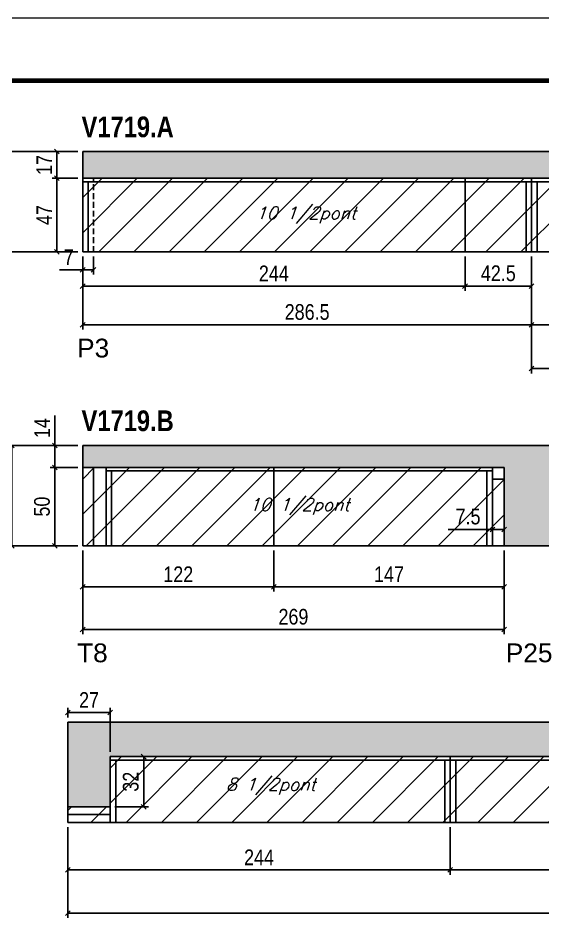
# Model space of a CAD drawing. Extents: x 3309 to 10008, y -2522 to 14608.
# Drawn here: x 5412 to 5747, y 9438 to 10014 of the extents above; entities that cross this region are included whole.
import ezdxf

# ---------------------------------------------------------------- set-up
doc = ezdxf.new("R2010")
doc.units = 0
doc.linetypes.add('DASHED', pattern=[0.75, 0.5, -0.25])
doc.linetypes.add('HIDDEN', pattern=[0.375, 0.25, -0.125])
for name, color, linetype in [('5', 5, 'Continuous'), ('COTA', 241, 'Continuous'), ('NOMENCLATURA', 7, 'Continuous'), ('Painéis', 200, 'Continuous'), ('SARR_2.2x10', 60, 'Continuous'), ('SARR_2.2x7', 40, 'Continuous'), ('SARR_3.5x7', 81, 'Continuous'), ('texto', 7, 'Continuous')]:
    doc.layers.add(name, color=color, linetype=linetype)
for name, color, linetype, lineweight in [('Folhas', 255, 'Continuous', 9), ('Hachura', 251, 'Continuous', 9), ('SARRAFO DE PRESSAO', 251, 'DASHED', 9)]:
    doc.layers.add(name, color=color, linetype=linetype, lineweight=lineweight)
doc.styles.add('COTA TECNICA', font='techl___.ttf', dxfattribs={"height": 10})
doc.styles.add('Romans', font='romans.shx')
doc.styles.get("Standard").update_dxf_attribs({"font": 'arial.ttf'})
doc.styles.add('TECNICA', font='techb___.ttf', dxfattribs={"height": 10})
doc.dimstyles.new('PAINEL', dxfattribs={"dimtxt": 10, "dimasz": 3, "dimexe": 3, "dimexo": 3, "dimgap": 3, "dimtad": 1, "dimdec": 1, "dimzin": 12, "dimdsep": 46, "dimtxsty": 'COTA TECNICA', "dimblk1": 'OBLIQUE', "dimblk2": 'OBLIQUE', "dimsah": 1, "dimcen": 0.9, "dimclrd": 4, "dimclre": 4, "dimclrt": 240, "dimadec": 1, "dimazin": 3, "dimtfac": 1, "dimtdec": 1, "dimtmove": 0, "dimatfit": 3, "dimfxl": 1, "dimtolj": 1, "dimtzin": 12, "dimarcsym": 0})

# ---------------------------------------------------------------- blocks, each defined once
blk = doc.blocks.new('9999999999')
at = {"layer": 'Folhas'}
blk.add_lwpolyline([(98138.98, 34190.21), (99623.98, 34190.21), (99623.98, 35240.21), (98138.98, 35240.21)], close=True, dxfattribs=at)
at = {"layer": 'Folhas', "color": 30, "const_width": 3}
blk.add_lwpolyline([(98213.98, 34230.21), (99583.98, 34230.21), (99583.98, 35200.21), (98213.98, 35200.21)], close=True, dxfattribs=at)
blk = doc.blocks.new('_Oblique')
at = {"color": 0, "linetype": 'ByBlock', "lineweight": -2}
blk.add_line((-0.5, -0.5), (0.5, 0.5), dxfattribs=at)
blk = doc.blocks.new('*D3010')
at = {"layer": 'COTA', "color": 4, "lineweight": -2, "transparency": 16777216}
for p, q in [((5740.23, 9861.31), (5740.23, 9814.76)), ((5984.23, 9861.31), (5984.23, 9814.76)), ((5984.23, 9817.76), (5740.23, 9817.76))]:
    blk.add_line(p, q, dxfattribs=at)
at = {"layer": 'Defpoints', "color": 0, "transparency": 16777216}
for p in [(5740.23, 9864.31, 0), (5984.23, 9864.31, 0), (5740.23, 9817.76)]:
    blk.add_point(p, dxfattribs=at)
at = {"layer": 'COTA', "color": 4, "lineweight": -2, "transparency": 16777216, "xscale": 3, "yscale": 3, "zscale": 3, "rotation": 180}
blk.add_blockref('_Oblique', (5740.23, 9817.76), dxfattribs=at)
at = {"layer": 'COTA', "color": 4, "lineweight": -2, "transparency": 16777216, "xscale": 3, "yscale": 3, "zscale": 3}
blk.add_blockref('_Oblique', (5984.23, 9817.76), dxfattribs=at)
at = {"layer": 'COTA', "color": 240, "transparency": 16777216, "insert": (5862.23, 9825.84), "char_height": 10, "attachment_point": 5, "style": 'COTA TECNICA'}
blk.add_mtext('\\A1;244', dxfattribs=at)
blk = doc.blocks.new('*D3011')
at = {"layer": 'COTA', "color": 4, "lineweight": -2, "transparency": 16777216}
for p, q in [((5453.73, 9861.31), (5453.73, 9814.76)), ((5740.23, 9861.31), (5740.23, 9814.76)), ((5740.23, 9817.76), (5453.73, 9817.76))]:
    blk.add_line(p, q, dxfattribs=at)
at = {"layer": 'Defpoints', "color": 0, "transparency": 16777216}
for p in [(5453.73, 9864.31, 0), (5740.23, 9864.31, 0), (5453.73, 9817.76)]:
    blk.add_point(p, dxfattribs=at)
at = {"layer": 'COTA', "color": 4, "lineweight": -2, "transparency": 16777216, "xscale": 3, "yscale": 3, "zscale": 3, "rotation": 180}
blk.add_blockref('_Oblique', (5453.73, 9817.76), dxfattribs=at)
at = {"layer": 'COTA', "color": 4, "lineweight": -2, "transparency": 16777216, "xscale": 3, "yscale": 3, "zscale": 3}
blk.add_blockref('_Oblique', (5740.23, 9817.76), dxfattribs=at)
at = {"layer": 'COTA', "color": 240, "transparency": 16777216, "insert": (5596.98, 9825.89), "char_height": 10, "attachment_point": 5, "style": 'COTA TECNICA'}
blk.add_mtext('\\A1;286.5', dxfattribs=at)
blk = doc.blocks.new('*D3014')
at = {"layer": 'COTA', "color": 4, "lineweight": -2, "transparency": 16777216}
for p, q in [((5740.23, 9861.31), (5740.23, 9786.79)), ((5984.23, 9861.31), (5984.23, 9786.79)), ((5984.23, 9789.79), (5740.23, 9789.79))]:
    blk.add_line(p, q, dxfattribs=at)
at = {"layer": 'Defpoints', "color": 0, "transparency": 16777216}
for p in [(5740.23, 9864.31, 0), (5984.23, 9864.31, 0), (5740.23, 9789.79)]:
    blk.add_point(p, dxfattribs=at)
at = {"layer": 'COTA', "color": 4, "lineweight": -2, "transparency": 16777216, "xscale": 3, "yscale": 3, "zscale": 3, "rotation": 180}
blk.add_blockref('_Oblique', (5740.23, 9789.79), dxfattribs=at)
at = {"layer": 'COTA', "color": 4, "lineweight": -2, "transparency": 16777216, "xscale": 3, "yscale": 3, "zscale": 3}
blk.add_blockref('_Oblique', (5984.23, 9789.79), dxfattribs=at)
at = {"layer": 'COTA', "color": 240, "transparency": 16777216, "insert": (5862.23, 9799.01), "char_height": 10, "attachment_point": 5, "style": 'COTA TECNICA'}
blk.add_mtext('\\A1;(7x)', dxfattribs=at)
blk = doc.blocks.new('*D3015')
at = {"layer": 'COTA', "color": 4, "lineweight": -2, "transparency": 16777216}
for p, q in [((5697.73, 9861.31), (5697.73, 9839.51)), ((5740.23, 9861.31), (5740.23, 9839.51)), ((5740.23, 9842.51), (5697.73, 9842.51))]:
    blk.add_line(p, q, dxfattribs=at)
at = {"layer": 'Defpoints', "color": 0, "transparency": 16777216}
for p in [(5697.73, 9864.31, 0), (5740.23, 9864.31, 0), (5697.73, 9842.51)]:
    blk.add_point(p, dxfattribs=at)
at = {"layer": 'COTA', "color": 4, "lineweight": -2, "transparency": 16777216, "xscale": 3, "yscale": 3, "zscale": 3, "rotation": 180}
blk.add_blockref('_Oblique', (5697.73, 9842.51), dxfattribs=at)
at = {"layer": 'COTA', "color": 4, "lineweight": -2, "transparency": 16777216, "xscale": 3, "yscale": 3, "zscale": 3}
blk.add_blockref('_Oblique', (5740.23, 9842.51), dxfattribs=at)
at = {"layer": 'COTA', "color": 240, "transparency": 16777216, "insert": (5718.98, 9850.62), "char_height": 10, "attachment_point": 5, "style": 'COTA TECNICA'}
blk.add_mtext('\\A1;42.5', dxfattribs=at)
blk = doc.blocks.new('*D3016')
at = {"layer": 'COTA', "color": 4, "lineweight": -2, "transparency": 16777216}
for p, q in [((5453.73, 9861.31), (5453.73, 9839.51)), ((5697.73, 9861.31), (5697.73, 9839.51)), ((5697.73, 9842.51), (5453.73, 9842.51))]:
    blk.add_line(p, q, dxfattribs=at)
at = {"layer": 'Defpoints', "color": 0, "transparency": 16777216}
for p in [(5453.73, 9864.31, 0), (5697.73, 9864.31, 0), (5453.73, 9842.51)]:
    blk.add_point(p, dxfattribs=at)
at = {"layer": 'COTA', "color": 4, "lineweight": -2, "transparency": 16777216, "xscale": 3, "yscale": 3, "zscale": 3, "rotation": 180}
blk.add_blockref('_Oblique', (5453.73, 9842.51), dxfattribs=at)
at = {"layer": 'COTA', "color": 4, "lineweight": -2, "transparency": 16777216, "xscale": 3, "yscale": 3, "zscale": 3}
blk.add_blockref('_Oblique', (5697.73, 9842.51), dxfattribs=at)
at = {"layer": 'COTA', "color": 240, "transparency": 16777216, "insert": (5575.73, 9850.58), "char_height": 10, "attachment_point": 5, "style": 'COTA TECNICA'}
blk.add_mtext('\\A1;244', dxfattribs=at)
blk = doc.blocks.new('*D3017')
at = {"layer": 'COTA', "color": 4, "lineweight": -2, "transparency": 16777216}
for p, q in [((5453.73, 9861.31), (5453.73, 9849.95)), ((5460.73, 9861.31), (5460.73, 9849.95)), ((5453.73, 9852.95), (5438.99, 9852.95)), ((5460.73, 9852.95), (5453.73, 9852.95))]:
    blk.add_line(p, q, dxfattribs=at)
at = {"layer": 'Defpoints', "color": 0, "transparency": 16777216}
for p in [(5453.73, 9864.31, 0), (5460.73, 9864.31, 0), (5453.73, 9852.95)]:
    blk.add_point(p, dxfattribs=at)
at = {"layer": 'COTA', "color": 4, "lineweight": -2, "transparency": 16777216, "xscale": 3, "yscale": 3, "zscale": 3, "rotation": 180}
blk.add_blockref('_Oblique', (5453.73, 9852.95), dxfattribs=at)
at = {"layer": 'COTA', "color": 4, "lineweight": -2, "transparency": 16777216, "xscale": 3, "yscale": 3, "zscale": 3}
blk.add_blockref('_Oblique', (5460.73, 9852.95), dxfattribs=at)
at = {"layer": 'COTA', "color": 240, "transparency": 16777216, "insert": (5444.86, 9861.03), "char_height": 10, "attachment_point": 5, "style": 'COTA TECNICA'}
blk.add_mtext('\\A1;7', dxfattribs=at)
blk = doc.blocks.new('*D3018')
at = {"layer": 'COTA', "color": 4, "lineweight": -2, "transparency": 16777216}
for p, q in [((5450.73, 9911.31), (5434.32, 9911.31)), ((5437.32, 9911.31), (5437.32, 9864.31)), ((5450.73, 9864.31), (5434.32, 9864.31))]:
    blk.add_line(p, q, dxfattribs=at)
at = {"layer": 'Defpoints', "color": 0, "transparency": 16777216}
for p in [(5453.73, 9911.31), (5437.32, 9864.31), (5453.73, 9864.31)]:
    blk.add_point(p, dxfattribs=at)
at = {"layer": 'COTA', "color": 4, "lineweight": -2, "transparency": 16777216, "xscale": 3, "yscale": 3, "zscale": 3}
for p, rotation in [((5437.32, 9911.31), 90), ((5437.32, 9864.31), 270)]:
    blk.add_blockref('_Oblique', p, dxfattribs=dict(at, rotation=rotation))
at = {"layer": 'COTA', "color": 240, "transparency": 16777216, "insert": (5429.25, 9887.81), "char_height": 10, "attachment_point": 5, "rotation": 90, "style": 'COTA TECNICA'}
blk.add_mtext('\\A1;47', dxfattribs=at)
blk = doc.blocks.new('*D3019')
at = {"layer": 'COTA', "color": 4, "lineweight": -2, "transparency": 16777216}
for p, q in [((5450.73, 9928.31), (5434.32, 9928.31)), ((5437.32, 9911.31), (5437.32, 9928.31)), ((5450.73, 9911.31), (5434.32, 9911.31))]:
    blk.add_line(p, q, dxfattribs=at)
at = {"layer": 'Defpoints', "color": 0, "transparency": 16777216}
for p in [(5437.32, 9928.31), (5453.73, 9928.31), (5453.73, 9911.31)]:
    blk.add_point(p, dxfattribs=at)
at = {"layer": 'COTA', "color": 4, "lineweight": -2, "transparency": 16777216, "xscale": 3, "yscale": 3, "zscale": 3}
for p, rotation in [((5437.32, 9928.31), 90), ((5437.32, 9911.31), 270)]:
    blk.add_blockref('_Oblique', p, dxfattribs=dict(at, rotation=rotation))
at = {"layer": 'COTA', "color": 240, "transparency": 16777216, "insert": (5429.25, 9919.81), "char_height": 10, "attachment_point": 5, "rotation": 90, "style": 'COTA TECNICA'}
blk.add_mtext('\\A1;17', dxfattribs=at)
blk = doc.blocks.new('*D3020')
at = {"layer": 'COTA', "color": 4, "lineweight": -2, "transparency": 16777216}
for p, q in [((5450.73, 9928.31), (5402.31, 9928.31)), ((5405.31, 9864.31), (5405.31, 9928.31)), ((5450.73, 9864.31), (5402.31, 9864.31))]:
    blk.add_line(p, q, dxfattribs=at)
at = {"layer": 'Defpoints', "color": 0, "transparency": 16777216}
for p in [(5405.31, 9928.31), (5453.73, 9928.31), (5453.73, 9864.31)]:
    blk.add_point(p, dxfattribs=at)
at = {"layer": 'COTA', "color": 4, "lineweight": -2, "transparency": 16777216, "xscale": 3, "yscale": 3, "zscale": 3}
for p, rotation in [((5405.31, 9928.31), 90), ((5405.31, 9864.31), 270)]:
    blk.add_blockref('_Oblique', p, dxfattribs=dict(at, rotation=rotation))
at = {"layer": 'COTA', "color": 240, "transparency": 16777216, "insert": (5397.2, 9896.31), "char_height": 10, "attachment_point": 5, "rotation": 90, "style": 'COTA TECNICA'}
blk.add_mtext('\\A1;64', dxfattribs=at)
blk = doc.blocks.new('*D3021')
at = {"layer": 'COTA', "color": 4, "lineweight": -2, "transparency": 16777216}
for p, q in [((5453.73, 9673.74), (5453.73, 9620.25)), ((5722.73, 9673.74), (5722.73, 9620.25)), ((5722.73, 9623.25), (5453.73, 9623.25))]:
    blk.add_line(p, q, dxfattribs=at)
at = {"layer": 'Defpoints', "color": 0, "transparency": 16777216}
for p in [(5453.73, 9676.74), (5722.73, 9676.74), (5453.73, 9623.25)]:
    blk.add_point(p, dxfattribs=at)
at = {"layer": 'COTA', "color": 4, "lineweight": -2, "transparency": 16777216, "xscale": 3, "yscale": 3, "zscale": 3, "rotation": 180}
blk.add_blockref('_Oblique', (5453.73, 9623.25), dxfattribs=at)
at = {"layer": 'COTA', "color": 4, "lineweight": -2, "transparency": 16777216, "xscale": 3, "yscale": 3, "zscale": 3}
blk.add_blockref('_Oblique', (5722.73, 9623.25), dxfattribs=at)
at = {"layer": 'COTA', "color": 240, "transparency": 16777216, "insert": (5588.23, 9631.38), "char_height": 10, "attachment_point": 5, "style": 'COTA TECNICA'}
blk.add_mtext('\\A1;269', dxfattribs=at)
blk = doc.blocks.new('*D3022')
at = {"layer": 'COTA', "color": 4, "lineweight": -2, "transparency": 16777216}
for p, q in [((5453.73, 9673.74), (5453.73, 9647.48)), ((5575.73, 9673.74), (5575.73, 9647.48)), ((5453.73, 9650.48), (5575.73, 9650.48))]:
    blk.add_line(p, q, dxfattribs=at)
at = {"layer": 'Defpoints', "color": 0, "transparency": 16777216}
for p in [(5453.73, 9676.74), (5575.73, 9676.74), (5575.73, 9650.48)]:
    blk.add_point(p, dxfattribs=at)
at = {"layer": 'COTA', "color": 4, "lineweight": -2, "transparency": 16777216, "xscale": 3, "yscale": 3, "zscale": 3, "rotation": 180}
blk.add_blockref('_Oblique', (5453.73, 9650.48), dxfattribs=at)
at = {"layer": 'COTA', "color": 4, "lineweight": -2, "transparency": 16777216, "xscale": 3, "yscale": 3, "zscale": 3}
blk.add_blockref('_Oblique', (5575.73, 9650.48), dxfattribs=at)
at = {"layer": 'COTA', "color": 240, "transparency": 16777216, "insert": (5514.73, 9658.54), "char_height": 10, "attachment_point": 5, "style": 'COTA TECNICA'}
blk.add_mtext('\\A1;122', dxfattribs=at)
blk = doc.blocks.new('*D3023')
at = {"layer": 'COTA', "color": 4, "lineweight": -2, "transparency": 16777216}
for p, q in [((5575.73, 9673.74), (5575.73, 9647.48)), ((5722.73, 9673.74), (5722.73, 9647.48)), ((5575.73, 9650.48), (5722.73, 9650.48))]:
    blk.add_line(p, q, dxfattribs=at)
at = {"layer": 'Defpoints', "color": 0, "transparency": 16777216}
for p in [(5575.73, 9676.74), (5722.73, 9676.74), (5722.73, 9650.48)]:
    blk.add_point(p, dxfattribs=at)
at = {"layer": 'COTA', "color": 4, "lineweight": -2, "transparency": 16777216, "xscale": 3, "yscale": 3, "zscale": 3, "rotation": 180}
blk.add_blockref('_Oblique', (5575.73, 9650.48), dxfattribs=at)
at = {"layer": 'COTA', "color": 4, "lineweight": -2, "transparency": 16777216, "xscale": 3, "yscale": 3, "zscale": 3}
blk.add_blockref('_Oblique', (5722.73, 9650.48), dxfattribs=at)
at = {"layer": 'COTA', "color": 240, "transparency": 16777216, "insert": (5649.23, 9658.56), "char_height": 10, "attachment_point": 5, "style": 'COTA TECNICA'}
blk.add_mtext('\\A1;147', dxfattribs=at)
blk = doc.blocks.new('*D3024')
at = {"layer": 'COTA', "color": 4, "lineweight": -2, "transparency": 16777216}
for p, q in [((5715.23, 9679.74), (5715.23, 9690.21)), ((5722.73, 9679.74), (5722.73, 9690.21)), ((5715.23, 9687.21), (5687.07, 9687.21)), ((5722.73, 9687.21), (5715.23, 9687.21))]:
    blk.add_line(p, q, dxfattribs=at)
at = {"layer": 'Defpoints', "color": 0, "transparency": 16777216}
for p in [(5715.23, 9687.21), (5715.23, 9676.74, 0), (5722.73, 9676.74, 0)]:
    blk.add_point(p, dxfattribs=at)
at = {"layer": 'COTA', "color": 4, "lineweight": -2, "transparency": 16777216, "xscale": 3, "yscale": 3, "zscale": 3, "rotation": 180}
blk.add_blockref('_Oblique', (5715.23, 9687.21), dxfattribs=at)
at = {"layer": 'COTA', "color": 4, "lineweight": -2, "transparency": 16777216, "xscale": 3, "yscale": 3, "zscale": 3}
blk.add_blockref('_Oblique', (5722.73, 9687.21), dxfattribs=at)
at = {"layer": 'COTA', "color": 240, "transparency": 16777216, "insert": (5699.65, 9695.32), "char_height": 10, "attachment_point": 5, "style": 'COTA TECNICA'}
blk.add_mtext('\\A1;7.5', dxfattribs=at)
blk = doc.blocks.new('*D3031')
at = {"layer": 'COTA', "color": 4, "lineweight": -2, "transparency": 16777216}
for p, q in [((5450.73, 9726.74), (5432.9, 9726.74)), ((5435.9, 9726.74), (5435.9, 9676.74)), ((5450.73, 9676.74), (5432.9, 9676.74))]:
    blk.add_line(p, q, dxfattribs=at)
at = {"layer": 'Defpoints', "color": 0, "transparency": 16777216}
for p in [(5453.73, 9726.74, 0), (5435.9, 9676.74), (5453.73, 9676.74, 0)]:
    blk.add_point(p, dxfattribs=at)
at = {"layer": 'COTA', "color": 4, "lineweight": -2, "transparency": 16777216, "xscale": 3, "yscale": 3, "zscale": 3}
for p, rotation in [((5435.9, 9726.74), 90), ((5435.9, 9676.74), 270)]:
    blk.add_blockref('_Oblique', p, dxfattribs=dict(at, rotation=rotation))
at = {"layer": 'COTA', "color": 240, "transparency": 16777216, "insert": (5427.79, 9701.74), "char_height": 10, "attachment_point": 5, "rotation": 90, "style": 'COTA TECNICA'}
blk.add_mtext('\\A1;50', dxfattribs=at)
blk = doc.blocks.new('*D3032')
at = {"layer": 'COTA', "color": 4, "lineweight": -2, "transparency": 16777216}
for p, q in [((5435.9, 9740.74), (5435.9, 9759.85)), ((5450.73, 9740.74), (5432.9, 9740.74)), ((5435.9, 9726.74), (5435.9, 9740.74)), ((5450.73, 9726.74), (5432.9, 9726.74))]:
    blk.add_line(p, q, dxfattribs=at)
at = {"layer": 'Defpoints', "color": 0, "transparency": 16777216}
for p in [(5435.9, 9740.74), (5453.73, 9740.74, 0), (5453.73, 9726.74, 0)]:
    blk.add_point(p, dxfattribs=at)
at = {"layer": 'COTA', "color": 4, "lineweight": -2, "transparency": 16777216, "xscale": 3, "yscale": 3, "zscale": 3}
for p, rotation in [((5435.9, 9740.74), 90), ((5435.9, 9726.74), 270)]:
    blk.add_blockref('_Oblique', p, dxfattribs=dict(at, rotation=rotation))
at = {"layer": 'COTA', "color": 240, "transparency": 16777216, "insert": (5427.83, 9751.8), "char_height": 10, "attachment_point": 5, "rotation": 90, "style": 'COTA TECNICA'}
blk.add_mtext('\\A1;14', dxfattribs=at)
blk = doc.blocks.new('*D3033')
at = {"layer": 'COTA', "color": 4, "lineweight": -2, "transparency": 16777216}
for p, q in [((5450.73, 9740.74), (5405.52, 9740.74)), ((5408.52, 9676.74), (5408.52, 9740.74)), ((5450.73, 9676.74), (5405.52, 9676.74))]:
    blk.add_line(p, q, dxfattribs=at)
at = {"layer": 'Defpoints', "color": 0, "transparency": 16777216}
for p in [(5408.52, 9740.74), (5453.73, 9740.74, 0), (5453.73, 9676.74, 0)]:
    blk.add_point(p, dxfattribs=at)
at = {"layer": 'COTA', "color": 4, "lineweight": -2, "transparency": 16777216, "xscale": 3, "yscale": 3, "zscale": 3}
for p, rotation in [((5408.52, 9740.74), 90), ((5408.52, 9676.74), 270)]:
    blk.add_blockref('_Oblique', p, dxfattribs=dict(at, rotation=rotation))
at = {"layer": 'COTA', "color": 240, "transparency": 16777216, "insert": (5400.41, 9708.74), "char_height": 10, "attachment_point": 5, "rotation": 90, "style": 'COTA TECNICA'}
blk.add_mtext('\\A1;64', dxfattribs=at)
blk = doc.blocks.new('*D3040')
at = {"layer": 'COTA', "color": 4, "lineweight": -2, "transparency": 16777216}
for p, q in [((5444.29, 9497.15), (5444.29, 9439.34)), ((6277.79, 9497.15), (6277.79, 9439.34)), ((5444.29, 9442.34), (6277.79, 9442.34))]:
    blk.add_line(p, q, dxfattribs=at)
at = {"layer": 'Defpoints', "color": 0, "transparency": 16777216}
for p in [(5444.29, 9500.15), (6277.79, 9500.15), (6277.79, 9442.34)]:
    blk.add_point(p, dxfattribs=at)
at = {"layer": 'COTA', "color": 4, "lineweight": -2, "transparency": 16777216, "xscale": 3, "yscale": 3, "zscale": 3, "rotation": 180}
blk.add_blockref('_Oblique', (5444.29, 9442.34), dxfattribs=at)
at = {"layer": 'COTA', "color": 4, "lineweight": -2, "transparency": 16777216, "xscale": 3, "yscale": 3, "zscale": 3}
blk.add_blockref('_Oblique', (6277.79, 9442.34), dxfattribs=at)
at = {"layer": 'COTA', "color": 240, "transparency": 16777216, "insert": (5861.04, 9450.58), "char_height": 10, "attachment_point": 5, "style": 'COTA TECNICA'}
blk.add_mtext('\\A1;833.5', dxfattribs=at)
blk = doc.blocks.new('*D3041')
at = {"layer": 'COTA', "color": 4, "lineweight": -2, "transparency": 16777216}
for p, q in [((5444.29, 9497.15), (5444.29, 9466.82)), ((5688.29, 9497.15), (5688.29, 9466.82)), ((5444.29, 9469.82), (5688.29, 9469.82))]:
    blk.add_line(p, q, dxfattribs=at)
at = {"layer": 'Defpoints', "color": 0, "transparency": 16777216}
for p in [(5444.29, 9500.15), (5688.29, 9500.15), (5688.29, 9469.82)]:
    blk.add_point(p, dxfattribs=at)
at = {"layer": 'COTA', "color": 4, "lineweight": -2, "transparency": 16777216, "xscale": 3, "yscale": 3, "zscale": 3, "rotation": 180}
blk.add_blockref('_Oblique', (5444.29, 9469.82), dxfattribs=at)
at = {"layer": 'COTA', "color": 4, "lineweight": -2, "transparency": 16777216, "xscale": 3, "yscale": 3, "zscale": 3}
blk.add_blockref('_Oblique', (5688.29, 9469.82), dxfattribs=at)
at = {"layer": 'COTA', "color": 240, "transparency": 16777216, "insert": (5566.29, 9477.89), "char_height": 10, "attachment_point": 5, "style": 'COTA TECNICA'}
blk.add_mtext('\\A1;244', dxfattribs=at)
blk = doc.blocks.new('*D3042')
at = {"layer": 'COTA', "color": 4, "lineweight": -2, "transparency": 16777216}
for p, q in [((5688.29, 9497.15), (5688.29, 9466.82)), ((5932.29, 9497.15), (5932.29, 9466.82)), ((5688.29, 9469.82), (5932.29, 9469.82))]:
    blk.add_line(p, q, dxfattribs=at)
at = {"layer": 'Defpoints', "color": 0, "transparency": 16777216}
for p in [(5688.29, 9500.15), (5932.29, 9500.15), (5932.29, 9469.82)]:
    blk.add_point(p, dxfattribs=at)
at = {"layer": 'COTA', "color": 4, "lineweight": -2, "transparency": 16777216, "xscale": 3, "yscale": 3, "zscale": 3, "rotation": 180}
blk.add_blockref('_Oblique', (5688.29, 9469.82), dxfattribs=at)
at = {"layer": 'COTA', "color": 4, "lineweight": -2, "transparency": 16777216, "xscale": 3, "yscale": 3, "zscale": 3}
blk.add_blockref('_Oblique', (5932.29, 9469.82), dxfattribs=at)
at = {"layer": 'COTA', "color": 240, "transparency": 16777216, "insert": (5810.29, 9477.89), "char_height": 10, "attachment_point": 5, "style": 'COTA TECNICA'}
blk.add_mtext('\\A1;244', dxfattribs=at)
blk = doc.blocks.new('*D3045')
at = {"layer": 'COTA', "color": 4, "lineweight": -2, "transparency": 16777216}
for p, q in [((5444.29, 9567.15), (5444.29, 9573.24)), ((5471.29, 9545.15), (5471.29, 9573.24)), ((5471.29, 9570.24), (5444.29, 9570.24))]:
    blk.add_line(p, q, dxfattribs=at)
at = {"layer": 'Defpoints', "color": 0, "transparency": 16777216}
for p in [(5444.29, 9570.24), (5444.29, 9564.15, 0), (5471.29, 9542.15, 0)]:
    blk.add_point(p, dxfattribs=at)
at = {"layer": 'COTA', "color": 4, "lineweight": -2, "transparency": 16777216, "xscale": 3, "yscale": 3, "zscale": 3, "rotation": 180}
blk.add_blockref('_Oblique', (5444.29, 9570.24), dxfattribs=at)
at = {"layer": 'COTA', "color": 4, "lineweight": -2, "transparency": 16777216, "xscale": 3, "yscale": 3, "zscale": 3}
blk.add_blockref('_Oblique', (5471.29, 9570.24), dxfattribs=at)
at = {"layer": 'COTA', "color": 240, "transparency": 16777216, "insert": (5457.79, 9578.31), "char_height": 10, "attachment_point": 5, "style": 'COTA TECNICA'}
blk.add_mtext('\\A1;27', dxfattribs=at)
blk = doc.blocks.new('*D3046')
at = {"layer": 'COTA', "color": 4, "lineweight": -2, "transparency": 16777216}
for p, q in [((5474.29, 9542.15), (5495.66, 9542.15)), ((5492.66, 9542.15), (5492.66, 9510.15)), ((5474.29, 9510.15), (5495.66, 9510.15))]:
    blk.add_line(p, q, dxfattribs=at)
at = {"layer": 'Defpoints', "color": 0, "transparency": 16777216}
for p in [(5471.29, 9542.15, 0), (5471.29, 9510.15, 0), (5492.66, 9510.15)]:
    blk.add_point(p, dxfattribs=at)
at = {"layer": 'COTA', "color": 4, "lineweight": -2, "transparency": 16777216, "xscale": 3, "yscale": 3, "zscale": 3}
for p, rotation in [((5492.66, 9542.15), 90), ((5492.66, 9510.15), 270)]:
    blk.add_blockref('_Oblique', p, dxfattribs=dict(at, rotation=rotation))
at = {"layer": 'COTA', "color": 240, "transparency": 16777216, "insert": (5484.44, 9526.15), "char_height": 10, "attachment_point": 5, "rotation": 90, "style": 'COTA TECNICA'}
blk.add_mtext('\\A1;32', dxfattribs=at)

msp = doc.modelspace()

# ---------------------------------------------------------------- hatches: boundary and pattern name
at = {"layer": 'COTA'}
h = msp.add_hatch(dxfattribs=at)
h.set_pattern_fill('AR-CONC', color=256, scale=0.03)
h.set_pattern_definition([(50, (1713.116, 375.9985), (5.46554, -0.4781726), [0.5715, -6.2865]), (355, (1713.116, 375.9985), (-1.0573026, 5.7317054), [0.4572, -5.0292175]), (100.451445, (1713.5714, 375.9586), (4.4082374, 5.2535326), [0.4857003, -5.3427073]), (46.1842, (1713.116, 377.5225), (8.1323712, -1.26127), [0.85725, -9.42975]), (96.63556, (1713.794, 377.417), (7.122124, 7.422784), [0.728551, -8.014068]), (351.18415, (1713.116, 377.5225), (7.122124, 7.422784), [0.685799, -7.543792]), (21, (1713.878, 377.1415), (4.5484317, -3.067956), [0.5715, -6.2865]), (326, (1713.878, 377.1415), (1.8540609, 5.525639), [0.4572, -5.0292]), (71.451445, (1714.257, 376.886), (6.4024926, 2.457683), [0.4857003, -5.342698]), (37.5, (1713.116, 375.9985), (0.0926581, 2.53665117), [0, -4.96824, 0, -5.1054, 0, -5.04825]), (7.5, (1713.116, 375.9985), (2.0045899, 3.00541724), [0, -2.91084, 0, -4.85394, 0, -1.92405]), (327.5, (1711.4167, 375.9985), (4.06771786, -0.17186232), [0, -1.905, 0, -5.9436, 0, -7.8867]), (317.5, (1710.6547, 375.9985), (4.4438754, 0.7627947), [0, -2.4765, 0, -3.94716, 0, -5.6007])])
h.paths.add_polyline_path([(6228.23, 9911.31), (6228.23, 9928.31), (5453.73, 9928.31), (5453.73, 9911.31)])
h = msp.add_hatch(dxfattribs=at)
h.set_pattern_fill('AR-CONC', color=256, scale=0.03)
h.set_pattern_definition([(50, (0, -1.1406), (5.46554, -0.4781726), [0.5715, -6.2865]), (355, (0, -1.1406), (-1.0573026, 5.7317054), [0.4572, -5.0292175]), (100.451445, (0.4555, -1.1805), (4.4082374, 5.2535326), [0.4857003, -5.3427073]), (46.1842, (0, 0.3834), (8.1323712, -1.26127), [0.85725, -9.42975]), (96.63556, (0.678, 0.278), (7.122124, 7.422784), [0.7285507, -8.014068]), (351.18415, (0, 0.383), (7.122124, 7.422784), [0.685799, -7.543792]), (21, (0.762, 0.0024), (4.5484317, -3.067956), [0.5715, -6.2865]), (326, (0.762, 0.0024), (1.8540609, 5.525639), [0.4572, -5.0292]), (71.451445, (1.141, -0.2533), (6.4024926, 2.457683), [0.4857003, -5.342698]), (37.5, (0, -1.1406), (0.0926581, 2.53665117), [0, -4.96824, 0, -5.1054, 0, -5.04825]), (7.5, (0, -1.1406), (2.0045899, 3.00541724), [0, -2.91084, 0, -4.85394, 0, -1.92405]), (327.5, (-1.6993, -1.1406), (4.06771786, -0.17186232), [0, -1.905, 0, -5.9436, 0, -7.8867]), (317.5, (-2.4613, -1.1406), (4.4438754, 0.7627947), [0, -2.4765, 0, -3.94716, 0, -5.6007])])
h.paths.add_polyline_path([(5722.73, 9676.74), (5752.73, 9676.74), (5752.73, 9726.74), (6112.73, 9726.74), (6112.73, 9686.74), (6134.73, 9686.74), (6134.73, 9740.74), (5453.73, 9740.74), (5453.73, 9726.74), (5722.73, 9726.74)])
h = msp.add_hatch(dxfattribs=at)
h.set_pattern_fill('AR-CONC', color=256, scale=0.03)
h.set_pattern_definition([(50, (-17.09, -12.269), (5.46554, -0.4781726), [0.5715, -6.2865]), (355, (-17.09, -12.269), (-1.0573026, 5.7317054), [0.4572, -5.0292175]), (100.451445, (-16.6347, -12.309), (4.4082374, 5.2535326), [0.4857003, -5.3427073]), (46.1842, (-17.09, -10.745), (8.1323712, -1.26127), [0.85725, -9.42975]), (96.63556, (-16.4125, -10.85), (7.122124, 7.422784), [0.7285507, -8.014068]), (351.18415, (-17.09, -10.745), (7.122124, 7.422784), [0.685799, -7.543792]), (21, (-16.328, -11.126), (4.5484317, -3.067956), [0.5715, -6.2865]), (326, (-16.328, -11.126), (1.8540609, 5.525639), [0.4572, -5.0292]), (71.451445, (-15.949, -11.3816), (6.4024926, 2.457683), [0.4857003, -5.342698]), (37.5, (-17.0902, -12.269), (0.0926581, 2.53665117), [0, -4.96824, 0, -5.1054, 0, -5.04825]), (7.5, (-17.0902, -12.269), (2.0045899, 3.00541724), [0, -2.91084, 0, -4.85394, 0, -1.92405]), (327.5, (-18.7894, -12.269), (4.06771786, -0.17186232), [0, -1.905, 0, -5.9436, 0, -7.8867]), (317.5, (-19.5514, -12.269), (4.4438754, 0.7627947), [0, -2.4765, 0, -3.94716, 0, -5.6007])])
h.paths.add_polyline_path([(5471.29, 9542.15), (6277.79, 9542.15), (6277.79, 9564.15), (5444.29, 9564.15), (5444.29, 9510.15), (5471.29, 9510.15)])
at = {"layer": 'Hachura', "linetype": 'ByBlock'}
h = msp.add_hatch(dxfattribs=at)
h.set_pattern_fill('ANSI31', color=256, scale=5)
h.paths.add_polyline_path([(5453.73, 9911.31), (5453.73, 9864.31), (5697.73, 9864.31), (5697.73, 9911.31)])
h.paths.add_polyline_path([(5697.73, 9911.31), (5697.73, 9864.31), (5740.23, 9864.31), (5740.23, 9911.31)])
h.paths.add_polyline_path([(5740.23, 9911.31), (5740.23, 9864.31), (5984.23, 9864.31), (5984.23, 9911.31)])
h.paths.add_polyline_path([(5984.23, 9911.31), (5984.23, 9864.31), (6228.23, 9864.31), (6228.23, 9911.31)])
h.paths.add_polyline_path([(5996.73, 9726.74), (5996.73, 9676.74), (6134.73, 9676.74), (6134.73, 9686.74), (6112.73, 9686.74), (6112.73, 9726.74)])
h.paths.add_polyline_path([(5752.73, 9726.74), (5752.73, 9676.74), (5996.73, 9676.74), (5996.73, 9726.74)])
h.paths.add_polyline_path([(5575.73, 9726.74), (5575.73, 9676.74), (5722.73, 9676.74), (5722.73, 9726.74)])
h.paths.add_polyline_path([(5453.73, 9726.74), (5453.73, 9676.74), (5575.73, 9676.74), (5575.73, 9726.74)])
h.paths.add_polyline_path([(5306.47, 9500.15), (5306.47, 9546.15), (5062.47, 9546.15), (5062.47, 9500.15)])
h.paths.add_polyline_path([(5403.97, 9546.15), (5306.47, 9546.15), (5306.47, 9500.15), (5403.97, 9500.15)])
h.paths.add_polyline_path([(5471.29, 9542.15), (5471.29, 9510.15), (5444.29, 9510.15), (5444.29, 9500.15), (5688.29, 9500.15), (5688.29, 9542.15)])
h.paths.add_polyline_path([(5688.29, 9542.15), (5688.29, 9500.15), (5932.29, 9500.15), (5932.29, 9542.15)])
h.paths.add_polyline_path([(5932.29, 9542.15), (5932.29, 9500.15), (6033.79, 9500.15), (6033.79, 9542.15)])
h.paths.add_polyline_path([(6277.79, 9500.15), (6277.79, 9542.15), (6033.79, 9542.15), (6033.79, 9500.15)])
h.paths.add_polyline_path([(5306.47, 9302.23), (5306.47, 9344.23), (5101.47, 9344.23), (5101.47, 9317.23), (5062.47, 9317.23), (5062.47, 9302.23)])
h.paths.add_polyline_path([(5340.47, 9344.23), (5306.47, 9344.23), (5306.47, 9302.23), (5340.47, 9302.23)])

# ---------------------------------------------------------------- linework, layer by layer
at = {"layer": 'COTA'}
for p, q in [((6228.23, 9928.31), (5453.73, 9928.31)), ((5453.73, 9911.31), (5453.73, 9928.31)), ((5453.73, 9726.74, 0), (5453.73, 9740.74, 0)), ((5453.73, 9740.74, 0), (6134.73, 9740.74, 0)), ((5722.73, 9676.74, 0), (5752.73, 9676.74, 0)), ((5444.29, 9564.15, 0), (5444.29, 9510.15, 0)), ((5444.29, 9564.15, 0), (6277.79, 9564.15, 0))]:
    msp.add_line(p, q, dxfattribs=at)
at = {"layer": 'Painéis', "linetype": 'ByBlock'}
for p, q in [((5453.73, 9911.31), (6228.23, 9911.31)), ((5453.73, 9864.31), (5453.73, 9911.31)), ((5697.73, 9864.31), (5697.73, 9911.31)), ((5740.23, 9864.31), (5740.23, 9911.31)), ((5453.73, 9864.31), (6228.23, 9864.31)), ((5722.73, 9726.74, 0), (5453.73, 9726.74, 0)), ((5453.73, 9726.74, 0), (5453.73, 9676.74, 0)), ((5575.73, 9726.74, 0), (5575.73, 9676.74, 0)), ((5722.73, 9726.74, 0), (5722.73, 9676.74, 0)), ((5453.73, 9676.74, 0), (5722.73, 9676.74, 0)), ((6277.79, 9542.15, 0), (5471.29, 9542.15, 0)), ((5471.29, 9542.15, 0), (5471.29, 9510.15, 0)), ((5688.29, 9542.15, 0), (5688.29, 9500.15, 0)), ((5444.29, 9510.15, 0), (5444.29, 9500.15, 0)), ((5444.29, 9510.15, 0), (5471.29, 9510.15, 0)), ((5444.29, 9500.15, 0), (6277.79, 9500.15, 0))]:
    msp.add_line(p, q, dxfattribs=at)
at = {"layer": 'SARR_2.2x10'}
msp.add_line((5471.29, 9505.15, 0), (5444.29, 9505.15, 0), dxfattribs=at)
at = {"layer": 'SARR_2.2x7', "linetype": 'Continuous'}
for p, q in [((5453.73, 9909.11), (5740.23, 9909.11)), ((5740.23, 9909.11), (5984.23, 9909.11)), ((5460.73, 9676.74, 0), (5460.73, 9726.74, 0)), ((5715.23, 9724.54, 0), (5468.73, 9724.54, 0)), ((5722.73, 9719.24, 0), (5715.23, 9719.24, 0)), ((5471.29, 9539.95, 0), (5688.29, 9539.95, 0)), ((5688.29, 9539.95, 0), (5932.29, 9539.95, 0))]:
    msp.add_line(p, q, dxfattribs=at)
at = {"layer": 'SARR_2.2x7', "linetype": 'HIDDEN', "ltscale": 15}
msp.add_line((5460.73, 9864.31), (5460.73, 9911.31), dxfattribs=at)
at = {"layer": 'SARR_3.5x7'}
for p, q in [((5457.23, 9909.11), (5457.23, 9864.31)), ((5736.73, 9909.11), (5736.73, 9864.31)), ((5743.73, 9909.11), (5743.73, 9864.31)), ((5468.73, 9726.74, 0), (5468.73, 9676.74, 0)), ((5472.23, 9724.54, 0), (5472.23, 9676.74, 0)), ((5711.73, 9724.54, 0), (5711.73, 9676.74, 0)), ((5715.23, 9726.74, 0), (5715.23, 9676.74, 0)), ((5474.79, 9539.95, 0), (5474.79, 9500.15, 0)), ((5684.79, 9539.95, 0), (5684.79, 9500.15, 0)), ((5691.79, 9539.95, 0), (5691.79, 9500.15, 0)), ((5471.29, 9510.15, 0), (5471.29, 9500.15, 0))]:
    msp.add_line(p, q, dxfattribs=at)

# ---------------------------------------------------------------- block references
at = {"layer": 'SARRAFO DE PRESSAO', "color": 6, "linetype": 'ByBlock'}
msp.add_blockref('9999999999', (-93231.11, -25226.65), dxfattribs=at)

# ---------------------------------------------------------------- texts
at = {"layer": '5', "linetype": 'Continuous'}
for s, p in [('P3', (5450.16, 9796.92)), ('T8', (5450.16, 9602.4)), ('P25', (5723.75, 9602.4))]:
    msp.add_text(s, height=12, rotation=359.99996, dxfattribs=at).set_placement(p)
at = {"layer": 'NOMENCLATURA', "style": 'TECNICA'}
for s, p in [('V1719.A', (5453.01, 9937.5)), ('V1719.B', (5453.01, 9749.92, 0))]:
    msp.add_text(s, height=13.2, dxfattribs=at).set_placement(p)
at = {"layer": 'texto', "color": 2, "char_height": 8, "attachment_point": 5, "style": 'Romans'}
for s, insert in [('{\\Q19;\\C256;10 1/2pont}', (5596.23, 9887.81)), ('{\\Q19;\\C256;10 1/2pont}', (5591.98, 9701.74, 0)), ('{\\Q19;\\C256;8 1/2pont}', (5573.79, 9523.15, 0))]:
    msp.add_mtext(s, dxfattribs=dict(at, insert=insert))

# ---------------------------------------------------------------- dimensions: what is measured, and where the dimension line sits
at = {"layer": 'COTA'}
for base, p1, p2, angle, picture, middle in [((5405.31, 9928.31), (5453.73, 9864.31), (5453.73, 9928.31), 90, '*D3020', (5397.2, 9896.31)), ((5437.32, 9928.31), (5453.73, 9911.31), (5453.73, 9928.31), 90, '*D3019', (5429.25, 9919.81)), ((5437.32, 9864.31), (5453.73, 9911.31), (5453.73, 9864.31), 90, '*D3018', (5429.25, 9887.81)), ((5453.73, 9852.95, 0), (5460.73, 9864.31), (5453.73, 9864.31), 180, '*D3017', (5444.86, 9861.03, 0)), ((5453.73, 9817.76, 0), (5740.23, 9864.31), (5453.73, 9864.31), 180, '*D3011', (5596.98, 9825.89, 0)), ((5697.73, 9842.51, 0), (5740.23, 9864.31), (5697.73, 9864.31), 180, '*D3015', (5718.98, 9850.62, 0)), ((5740.23, 9817.76, 0), (5984.23, 9864.31), (5740.23, 9864.31), 180, '*D3010', (5862.23, 9825.84, 0)), ((5435.9, 9740.74), (5453.73, 9726.74, 0), (5453.73, 9740.74, 0), 90, '*D3032', (5427.83, 9751.8)), ((5408.52, 9740.74), (5453.73, 9676.74, 0), (5453.73, 9740.74, 0), 90, '*D3033', (5400.41, 9708.74)), ((5435.9, 9676.74), (5453.73, 9726.74, 0), (5453.73, 9676.74, 0), 90, '*D3031', (5427.79, 9701.74)), ((5453.73, 9623.25, 0), (5722.73, 9676.74, 0), (5453.73, 9676.74, 0), 180, '*D3021', (5588.23, 9631.38, 0)), ((5492.66, 9510.15), (5471.29, 9542.15, 0), (5471.29, 9510.15, 0), 90, '*D3046', (5484.44, 9526.15)), ((6277.79, 9442.34, 0), (5444.29, 9500.15, 0), (6277.79, 9500.15, 0), 180, '*D3040', (5861.04, 9450.58, 0))]:
    dim = msp.add_linear_dim(base=base, p1=p1, p2=p2, angle=angle, dimstyle='PAINEL', dxfattribs=at)
    dim.commit()
    dim.dimension.update_dxf_attribs({"geometry": picture, "text_midpoint": middle})
dim = msp.add_linear_dim(base=(5453.73, 9842.51, 0), p1=(5697.73, 9864.31), p2=(5453.73, 9864.31), angle=180, dimstyle='PAINEL', override={"dimtmove": 1}, dxfattribs=at)
dim.commit()
dim.dimension.update_dxf_attribs({"geometry": '*D3016', "text_midpoint": (5575.73, 9850.58, 0)})
dim = msp.add_linear_dim(base=(5740.23, 9789.79, 0), p1=(5984.23, 9864.31), p2=(5740.23, 9864.31), angle=180, text='(7x)', dimstyle='PAINEL', dxfattribs=at)
dim.commit()
dim.dimension.update_dxf_attribs({"geometry": '*D3014', "text_midpoint": (5862.23, 9799.01, 0)})
for base, p1, p2, picture, middle in [((5715.23, 9687.21), (5722.73, 9676.74, 0), (5715.23, 9676.74, 0), '*D3024', (5699.65, 9695.32)), ((5575.73, 9650.48, 0), (5453.73, 9676.74, 0), (5575.73, 9676.74, 0), '*D3022', (5514.73, 9658.54, 0)), ((5444.29, 9570.24), (5471.29, 9542.15, 0), (5444.29, 9564.15, 0), '*D3045', (5457.79, 9578.31)), ((5688.29, 9469.82, 0), (5444.29, 9500.15, 0), (5688.29, 9500.15, 0), '*D3041', (5566.29, 9477.89, 0))]:
    dim = msp.add_linear_dim(base=base, p1=p1, p2=p2, dimstyle='PAINEL', dxfattribs=at)
    dim.commit()
    dim.dimension.update_dxf_attribs({"geometry": picture, "text_midpoint": middle})
for base, p1, p2, picture, middle in [((5722.73, 9650.48, 0), (5575.73, 9676.74, 0), (5722.73, 9676.74, 0), '*D3023', (5649.23, 9658.56, 0)), ((5932.29, 9469.82, 0), (5688.29, 9500.15, 0), (5932.29, 9500.15, 0), '*D3042', (5810.29, 9477.89, 0))]:
    dim = msp.add_linear_dim(base=base, p1=p1, p2=p2, dimstyle='PAINEL', override={"dimtmove": 1}, dxfattribs=at)
    dim.commit()
    dim.dimension.update_dxf_attribs({"geometry": picture, "text_midpoint": middle})

doc.saveas('drawing.dxf')
